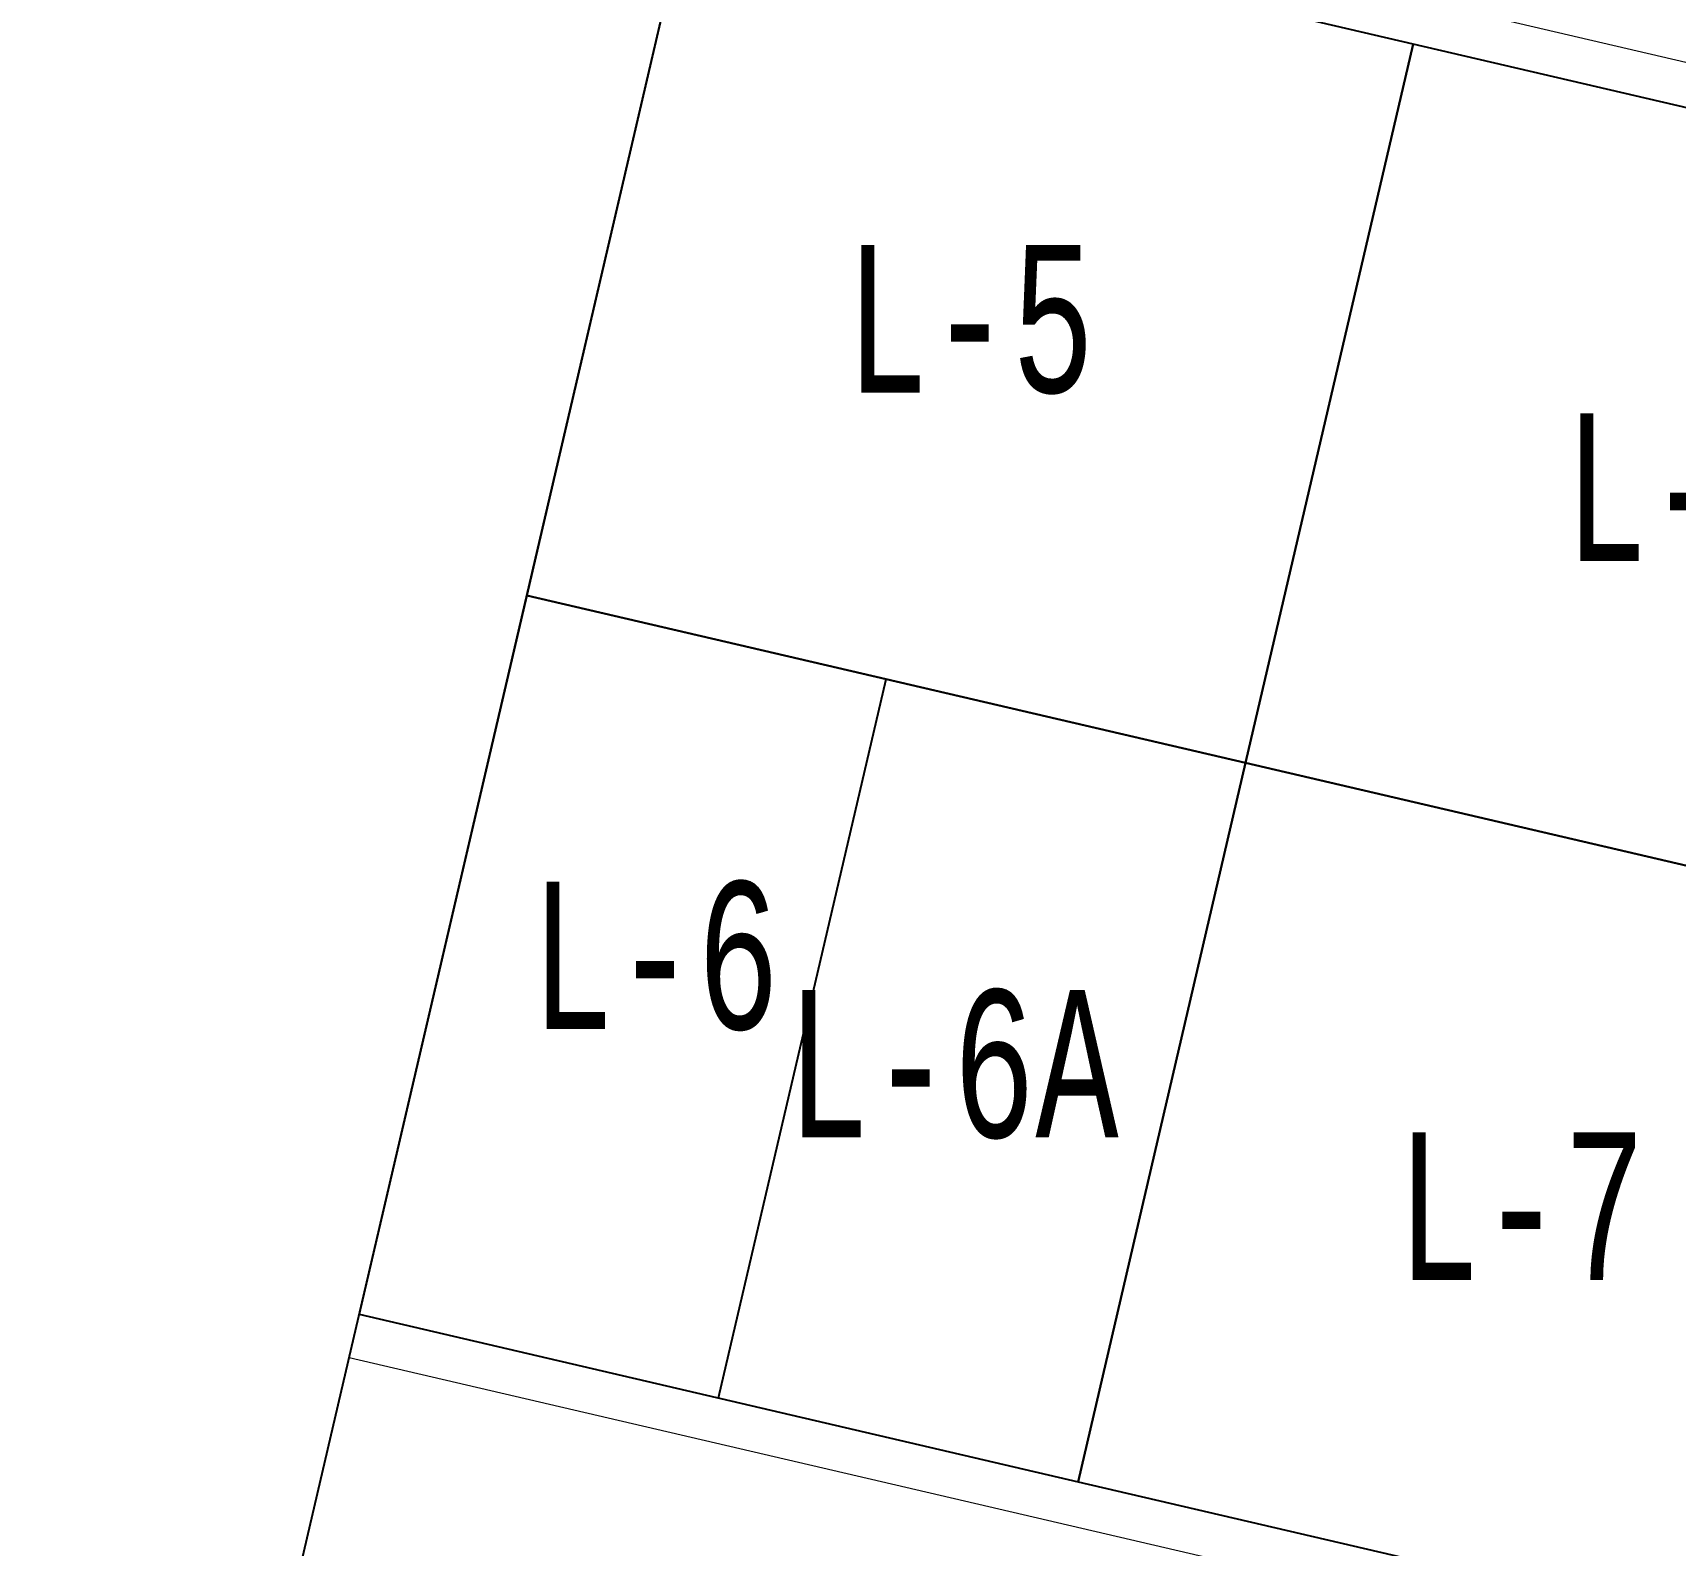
# Model space of a CAD drawing. Header units: millimetres. Extents: x 474016 to 477875, y 2288607 to 2292200.
# Drawn here: x 474098.2 to 474153.9, y 2289216.4 to 2289267.6 of the extents above; entities that cross this region are included whole.
import ezdxf
from ezdxf.enums import TextEntityAlignment as Align

# ---------------------------------------------------------------- set-up
doc = ezdxf.new("R2010")
doc.units = ezdxf.units.MM
doc.header["$LTSCALE"] = 50
for name, color, linetype, lineweight in [('BANQUETA', 251, 'Continuous', 5), ('LOTES', 6, 'Continuous', 15), ('MANZANAS', 4, 'Continuous', 15)]:
    doc.layers.add(name, color=color, linetype=linetype, lineweight=lineweight)
for name, color, linetype in [('CVL_LOTIF', 1, 'Continuous'), ('POLIG. FISICO-TOPOGRAF', 194, 'Continuous'), ('POLIGONALGRAL', 7, 'Continuous')]:
    doc.layers.add(name, color=color, linetype=linetype)
doc.layers.add('MZ Y LT', color=7, linetype='Continuous', lineweight=13, true_color=0x0d2bf2)
doc.styles.add('MONOTXT4', font='MONOTXT4.shx', dxfattribs={"width": 0.55})

msp = doc.modelspace()

# ---------------------------------------------------------------- linework, layer by layer
msp.add_lwpolyline([(474015.964, 2288823.713), (474235.189, 2289764.407)])
at = {"layer": 'BANQUETA'}
msp.add_lwpolyline([(474108.951, 2289222.72), (474230.689, 2289194.35, 0.414214), (474233.091, 2289195.844), (474244.212, 2289243.565, 0.414214), (474242.718, 2289245.966), (474120.98, 2289274.337)], format="xyb", dxfattribs=at)
at = {"layer": 'CVL_LOTIF'}
for points in [[(474144.987, 2289267.202), (474120.64, 2289272.876), (474114.966, 2289248.529), (474139.313, 2289242.855)], [(474169.335, 2289261.528), (474144.987, 2289267.202), (474139.313, 2289242.855), (474163.661, 2289237.18)], [(474139.313, 2289242.855), (474114.966, 2289248.529), (474109.291, 2289224.181), (474133.639, 2289218.507)], [(474163.661, 2289237.18), (474139.313, 2289242.855), (474133.639, 2289218.507), (474157.987, 2289212.833)]]:
    msp.add_lwpolyline(points, close=True, dxfattribs=at)
msp.add_lwpolyline([(474121.465, 2289221.344), (474127.139, 2289245.692)], dxfattribs=at)
at = {"layer": 'LOTES'}
for p, q in [((474139.313, 2289242.855), (474144.987, 2289267.202)), ((474133.639, 2289218.507), (474139.313, 2289242.855))]:
    msp.add_line(p, q, dxfattribs=at)
at = {"layer": 'MANZANAS'}
msp.add_lwpolyline([(474015.964, 2288823.713), (474235.189, 2289764.407), (474345.027, 2290122.777)], dxfattribs=at)
at = {"layer": 'POLIG. FISICO-TOPOGRAF'}
msp.add_lwpolyline([(474142.508, 2288807.157), (474015.964, 2288823.713), (474235.189, 2289764.407), (474514.9, 2290677.025), (474993.885, 2291112.494), (475533.744, 2290888.924), (474404.538, 2289616.523), (474693.544, 2289380.89), (474519.469, 2288757.839), (474392.255, 2288774.482)], dxfattribs=at)
at = {"layer": 'POLIGONALGRAL', "color": 3}
msp.add_lwpolyline([(474015.964, 2288823.713), (474235.189, 2289764.407), (474345.027, 2290122.777), (474674.083, 2289920.248), (474404.538, 2289616.523), (474693.544, 2289380.89), (474519.469, 2288757.839)], close=True, dxfattribs=at)

# ---------------------------------------------------------------- texts
at = {"layer": 'MZ Y LT', "lineweight": 13, "style": 'MONOTXT4', "width": 0.65}
for s, p in [('L-5', (474129.976, 2289257.865)), ('L-4', (474154.324, 2289252.191)), ('L-6', (474119.314, 2289236.339)), ('L-6A', (474129.385, 2289232.671)), ('L-7', (474148.65, 2289227.844))]:
    msp.add_text(s, height=5, dxfattribs=at).set_placement(p, align=Align.MIDDLE)

doc.saveas('drawing.dxf')
